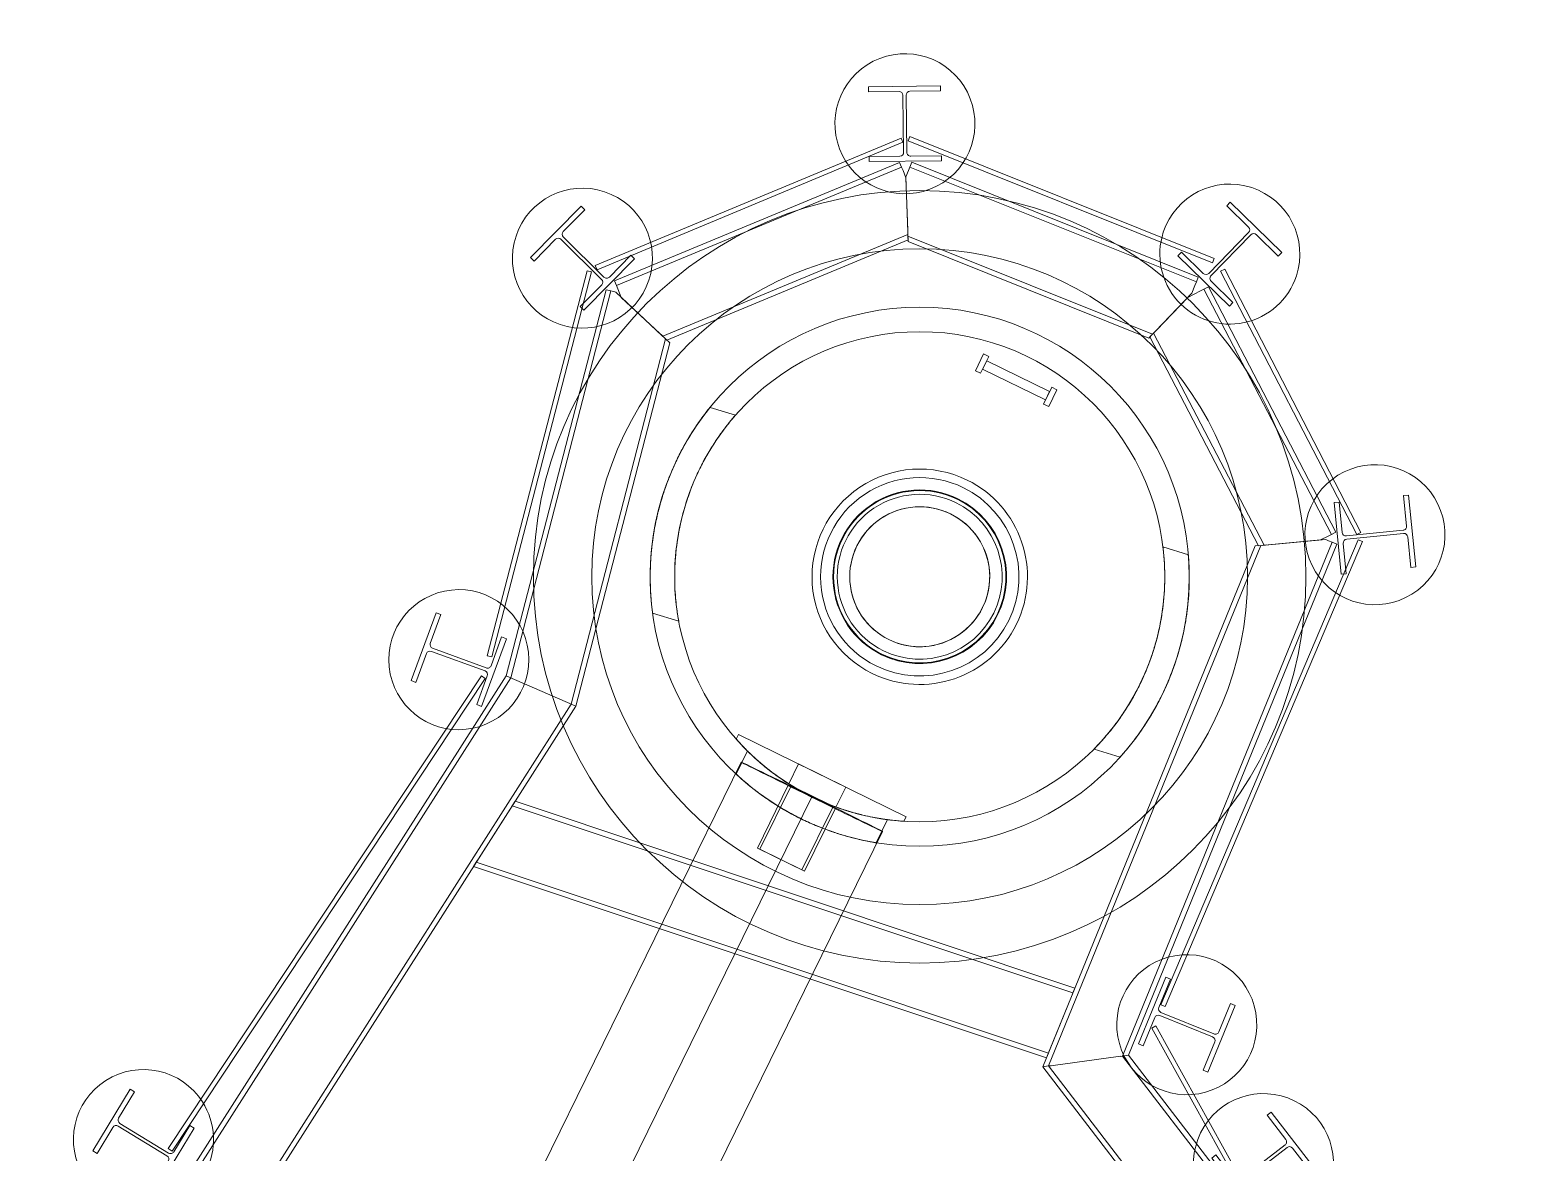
# Model space of a CAD drawing. Header units: metres. Extents: x 1753726 to 1755216, y 5920592 to 5921703.
# Drawn here: x 1754219.01 to 1754225.38, y 5921013.17 to 5921017.98 of the extents above; entities that cross this region are included whole.
import ezdxf

# ---------------------------------------------------------------- set-up
doc = ezdxf.new("R2010")
doc.units = ezdxf.units.M
doc.linetypes.add('CENTER', pattern=[50.8, 31.75, -6.35, 6.35, -6.35])
doc.linetypes.add('HIDDEN2', pattern=[4.7625, 3.175, -1.5875])
for name, color, linetype, lineweight in [('A-FLOR-____-OTLN', 9, 'Continuous', 9), ('A-GENM-____-OTLN', 4, 'Continuous', 9), ('A-WALL-____-OTLN', 2, 'Continuous', 9), ('P-PIPE-____-CNTR', 1, 'CENTER', 9), ('P-PIPE-____-OTLN', 6, 'HIDDEN2', 18), ('S-BEAM-____-OTLN', 7, 'Continuous', 9), ('S-COLS-____-OTLN', 52, 'Continuous', 9), ('S-FNDN-____-OTLN', 7, 'Continuous', 9)]:
    doc.layers.add(name, color=color, linetype=linetype, lineweight=lineweight)

# ---------------------------------------------------------------- blocks, each defined once
blk = doc.blocks.new('308492-ARUP-TUTB-MOD-0001_rvt-1-X-ARUP-GL-HERNE_BAY_ALIGNMENT')
at = {"layer": 'P-PIPE-____-CNTR'}
blk.add_line((1754215.067, 5920999.829), (1754222.3612, 5921014.6943), dxfattribs=at)
blk.add_line((1754215.067, 5920999.829), (1754222.3612, 5921014.6943), dxfattribs=at)
at = {"layer": 'P-PIPE-____-OTLN'}
for p, q in [((1754222.0583, 5921014.843), (1754214.764, 5920999.9776)), ((1754215.37, 5920999.6803), (1754222.6642, 5921014.5456))]:
    blk.add_line(p, q, dxfattribs=at)
for start_param, end_param in [(0, 1.570796), (4.712389, 6.283185), (1.570796, 3.141593), (3.141593, 4.712389)]:
    blk.add_ellipse((1754222.3612, 5921014.6943), major_axis=(-0.303, 0.1487), ratio=0.005, start_param=start_param, end_param=end_param, dxfattribs=at)
blk = doc.blocks.new('Generic Model - Access Cover - WSL - Floor Base - Inspector Riser 2-4550994-X-ARUP-GL-HERNE_BAY_ALIGNMENT')
at = {"layer": 'A-GENM-____-OTLN'}
for radius, start, end in [(0.4615, 0, 180), (0.4615, 0, 180), (0.425, 0, 180), (0.425, 0, 180), (0.3719, 0, 180), (0.3691, 0, 180), (0.3533, 0, 180), (0.3533, 0, 180), (0.3533, 0, 180), (0.3, 0, 180), (0.3, 0, 180), (0.4615, 180, 0), (0.4615, 180, 0), (0.425, 180, 0), (0.425, 180, 0), (0.3719, 180, 0), (0.3691, 180, 0), (0.3533, 180, 0), (0.3533, 180, 0), (0.3533, 180, 0), (0.3, 180, 0), (0.3, 180, 0)]:
    blk.add_arc((0, 0), radius, start, end, dxfattribs=at)
blk = doc.blocks.new('Throttle Pipe Cap - Throttle Pipe Cap-4429796-X-ARUP-GL-HERNE_BAY_ALIGNMENT')
at = {"layer": 'A-GENM-____-OTLN'}
for p, q in [((-212.6376, -101.5493), (-212.6474, -101.5693)), ((-211.9194, -101.9017), (-212.6376, -101.5493)), ((-211.9194, -101.9017), (-212.6376, -101.5493)), ((-212.3799, -101.6757), (-212.4219, -101.7613)), ((-212.3799, -101.6757), (-212.1779, -101.7748)), ((-212.3799, -101.6757), (-212.1779, -101.7748)), ((-212.4245, -101.7667), (-212.5567, -102.036)), ((-212.4133, -101.7722), (-212.5455, -102.0415)), ((-212.2225, -101.8658), (-212.4245, -101.7667)), ((-212.2225, -101.8658), (-212.4245, -101.7667)), ((-212.4133, -101.7722), (-212.2338, -101.8603)), ((-212.4133, -101.7722), (-212.2338, -101.8603)), ((-212.3938, -101.7784), (-212.2506, -101.8487)), ((-212.3938, -101.7784), (-212.2506, -101.8487)), ((-212.2199, -101.8604), (-212.1779, -101.7748)), ((-212.3659, -102.1296), (-212.2338, -101.8603)), ((-212.3547, -102.1351), (-212.2225, -101.8658)), ((-211.9291, -101.9214), (-211.9194, -101.9017)), ((-212.5567, -102.036), (-212.3547, -102.1351)), ((-212.5567, -102.036), (-212.3547, -102.1351)), ((-212.3659, -102.1296), (-212.5455, -102.0415)), ((-212.3659, -102.1296), (-212.5455, -102.0415))]:
    blk.add_line(p, q, dxfattribs=at)
for points, knots in [([(-212.6474, -101.5693), (-212.6474, -101.5693), (-212.6445, -101.5727), (-212.6312, -101.5874), (-212.6094, -101.6104), (-212.5793, -101.6399), (-212.5414, -101.6739), (-212.5036, -101.7045), (-212.4699, -101.7292), (-212.443, -101.7477), (-212.4147, -101.7659), (-212.3852, -101.7836), (-212.3546, -101.8006), (-212.3127, -101.822), (-212.2591, -101.846), (-212.195, -101.8698), (-212.1335, -101.8882), (-212.0767, -101.9017), (-212.0266, -101.9108), (-211.9849, -101.9165), (-211.9533, -101.9196), (-211.9336, -101.9211), (-211.9291, -101.9214), (-211.9291, -101.9214)], [0, 0, 0, 0, 0.055556, 0.111111, 0.166667, 0.222222, 0.277778, 0.333333, 0.361111, 0.388889, 0.416667, 0.444444, 0.472222, 0.5, 0.555556, 0.611111, 0.666667, 0.722222, 0.777778, 0.833333, 0.888889, 0.944444, 1, 1, 1, 1]), ([(-211.9291, -101.9214), (-211.9291, -101.9214), (-211.9336, -101.9211), (-211.9533, -101.9196), (-211.9849, -101.9165), (-212.0266, -101.9108), (-212.0767, -101.9017), (-212.1241, -101.8905), (-212.1643, -101.879), (-212.1953, -101.8691), (-212.2271, -101.8579), (-212.2592, -101.8454), (-212.2913, -101.8316), (-212.3338, -101.8116), (-212.3857, -101.784), (-212.4438, -101.7479), (-212.496, -101.7106), (-212.5414, -101.6739), (-212.5793, -101.6399), (-212.6094, -101.6104), (-212.6312, -101.5874), (-212.6445, -101.5727), (-212.6474, -101.5693), (-212.6474, -101.5693)], [0, 0, 0, 0, 0.055556, 0.111111, 0.166667, 0.222222, 0.277778, 0.333333, 0.361111, 0.388889, 0.416667, 0.444444, 0.472222, 0.5, 0.555556, 0.611111, 0.666667, 0.722222, 0.777778, 0.833333, 0.888889, 0.944444, 1, 1, 1, 1]), ([(-212.3938, -101.7784), (-212.3974, -101.7762), (-212.4039, -101.7724), (-212.4131, -101.7667), (-212.4188, -101.7632), (-212.4214, -101.7615), (-212.4219, -101.7613), (-212.4219, -101.7613)], [0, 0, 0, 0, 0.2, 0.4, 0.7, 0.85, 1, 1, 1, 1]), ([(-212.4219, -101.7613), (-212.4219, -101.7613), (-212.4211, -101.7618), (-212.417, -101.7643), (-212.4101, -101.7686), (-212.4015, -101.7738), (-212.3965, -101.7768), (-212.3938, -101.7784)], [0, 0, 0, 0, 0.2, 0.4, 0.7, 0.85, 1, 1, 1, 1]), ([(-212.2506, -101.8487), (-212.2467, -101.8502), (-212.2396, -101.853), (-212.2295, -101.8568), (-212.2233, -101.8591), (-212.2204, -101.8602), (-212.2199, -101.8604), (-212.2199, -101.8604)], [0, 0, 0, 0, 0.2, 0.4, 0.7, 0.85, 1, 1, 1, 1]), ([(-212.2199, -101.8604), (-212.2199, -101.8604), (-212.2207, -101.8601), (-212.2253, -101.8584), (-212.2328, -101.8556), (-212.2422, -101.852), (-212.2476, -101.8498), (-212.2506, -101.8487)], [0, 0, 0, 0, 0.2, 0.4, 0.7, 0.85, 1, 1, 1, 1])]:
    blk.add_open_spline(points, degree=3, knots=knots, dxfattribs=at)
blk = doc.blocks.new('Arup_Vertical Circulation_Cat Ladder_with Cage_AU - Generic-4537152-X-ARUP-GL-HERNE_BAY_ALIGNMENT')
at = {"layer": 'A-GENM-____-OTLN'}
for p, q in [((-0.175, -0.19), (-0.175, -0.11)), ((-0.175, -0.11), (-0.15, -0.11)), ((-0.15, -0.11), (-0.175, -0.11)), ((-0.175, -0.11), (-0.175, -0.19)), ((-0.15, -0.11), (-0.15, -0.19)), ((-0.15, -0.19), (-0.15, -0.11)), ((0.15, -0.11), (0.175, -0.11)), ((0.15, -0.19), (0.15, -0.11)), ((0.15, -0.11), (0.15, -0.19)), ((0.175, -0.11), (0.15, -0.11)), ((0.175, -0.11), (0.175, -0.19)), ((0.175, -0.19), (0.175, -0.11)), ((-0.15, -0.19), (-0.175, -0.19)), ((-0.175, -0.19), (-0.15, -0.19)), ((0.15, -0.13), (-0.15, -0.13)), ((-0.15, -0.13), (-0.15, -0.15)), ((0.15, -0.13), (-0.15, -0.13)), ((-0.15, -0.13), (-0.15, -0.15)), ((0.15, -0.13), (-0.15, -0.13)), ((-0.15, -0.13), (-0.15, -0.15)), ((0.15, -0.13), (-0.15, -0.13)), ((-0.15, -0.13), (-0.15, -0.15)), ((0.15, -0.13), (-0.15, -0.13)), ((-0.15, -0.13), (-0.15, -0.15)), ((0.15, -0.13), (-0.15, -0.13)), ((-0.15, -0.13), (-0.15, -0.15)), ((0.15, -0.13), (-0.15, -0.13)), ((-0.15, -0.13), (-0.15, -0.15)), ((0.15, -0.13), (-0.15, -0.13)), ((-0.15, -0.13), (-0.15, -0.15)), ((0.15, -0.13), (-0.15, -0.13)), ((-0.15, -0.13), (-0.15, -0.15)), ((0.15, -0.13), (-0.15, -0.13)), ((-0.15, -0.13), (-0.15, -0.15)), ((-0.15, -0.15), (-0.15, -0.17)), ((-0.15, -0.15), (-0.15, -0.17)), ((-0.15, -0.15), (-0.15, -0.17)), ((-0.15, -0.15), (-0.15, -0.17)), ((-0.15, -0.15), (-0.15, -0.17)), ((-0.15, -0.15), (-0.15, -0.17)), ((-0.15, -0.15), (-0.15, -0.17)), ((-0.15, -0.15), (-0.15, -0.17)), ((-0.15, -0.15), (-0.15, -0.17)), ((-0.15, -0.15), (-0.15, -0.17)), ((-0.15, -0.17), (0.15, -0.17)), ((-0.15, -0.17), (0.15, -0.17)), ((-0.15, -0.17), (0.15, -0.17)), ((-0.15, -0.17), (0.15, -0.17)), ((-0.15, -0.17), (0.15, -0.17)), ((-0.15, -0.17), (0.15, -0.17)), ((-0.15, -0.17), (0.15, -0.17)), ((-0.15, -0.17), (0.15, -0.17)), ((-0.15, -0.17), (0.15, -0.17)), ((-0.15, -0.17), (0.15, -0.17)), ((0.15, -0.15), (0.15, -0.13)), ((0.15, -0.15), (0.15, -0.13)), ((0.15, -0.15), (0.15, -0.13)), ((0.15, -0.15), (0.15, -0.13)), ((0.15, -0.15), (0.15, -0.13)), ((0.15, -0.15), (0.15, -0.13)), ((0.15, -0.15), (0.15, -0.13)), ((0.15, -0.15), (0.15, -0.13)), ((0.15, -0.15), (0.15, -0.13)), ((0.15, -0.15), (0.15, -0.13)), ((0.15, -0.17), (0.15, -0.15)), ((0.15, -0.17), (0.15, -0.15)), ((0.15, -0.17), (0.15, -0.15)), ((0.15, -0.17), (0.15, -0.15)), ((0.15, -0.17), (0.15, -0.15)), ((0.15, -0.17), (0.15, -0.15)), ((0.15, -0.17), (0.15, -0.15)), ((0.15, -0.17), (0.15, -0.15)), ((0.15, -0.17), (0.15, -0.15)), ((0.15, -0.17), (0.15, -0.15)), ((0.175, -0.19), (0.15, -0.19)), ((0.15, -0.19), (0.175, -0.19))]:
    blk.add_line(p, q, dxfattribs=at)
blk = doc.blocks.new('308492-ARUP-STPW-MOD-1800_rvt-1-X-ARUP-GL-HERNE_BAY_ALIGNMENT')
at = {"layer": 'A-FLOR-____-OTLN'}
for radius, start, end in [(1.655, 0, 180), (1.655, 0, 180), (1.155, 0, 180), (1.155, 0, 180), (0.3, 333.86337, 153.86337), (0.3, 333.86337, 153.86337), (1.655, 180, 0), (1.655, 180, 0), (1.155, 180, 0), (1.155, 180, 0)]:
    blk.add_arc((1754222.8238, 5921015.6369), radius, start, end, dxfattribs=at)
blk.add_ellipse((1754222.8238, 5921015.6369), major_axis=(0.0678, 0.2922), ratio=1, start_param=1.342711, end_param=4.484304, dxfattribs=at)
blk.add_ellipse((1754222.8238, 5921015.6369), major_axis=(0.0678, 0.2922), ratio=1, start_param=1.342711, end_param=4.484304, dxfattribs=at)
at = {"layer": 'A-WALL-____-OTLN'}
for p, q in [((1754222.0343, 5921016.3292), (1754221.9254, 5921016.3628)), ((1754223.9749, 5921015.7315), (1754223.8659, 5921015.7651)), ((1754221.6794, 5921015.4812), (1754221.7912, 5921015.4467)), ((1754222.0854, 5921014.8904), (1754222.0369, 5921014.7915)), ((1754223.5705, 5921014.8987), (1754223.6823, 5921014.8643)), ((1754222.6366, 5921014.4972), (1754222.6851, 5921014.5961))]:
    blk.add_line(p, q, dxfattribs=at)
for radius, start, end in [(1.405, 0, 180), (1.405, 0, 180), (1.155, 0, 180), (1.155, 0, 180), (1.155, 0, 180), (1.155, 0, 180), (1.05, 0, 180), (1.05, 0, 180), (1.405, 180, 0), (1.405, 180, 0), (1.155, 180, 0), (1.155, 180, 0), (1.155, 180, 0), (1.155, 180, 0), (1.05, 180, 0), (1.05, 180, 0)]:
    blk.add_arc((1754222.8238, 5921015.6369), radius, start, end, dxfattribs=at)
for points, knots in [([(1754221.6688, 5921015.6369), (1754221.6688, 5921015.6462), (1754221.669, 5921015.6652), (1754221.6705, 5921015.7054), (1754221.6746, 5921015.7594), (1754221.684, 5921015.8285), (1754221.6983, 5921015.8999), (1754221.7175, 5921015.9716), (1754221.7411, 5921016.0413), (1754221.7681, 5921016.1071), (1754221.8032, 5921016.1799), (1754221.8453, 5921016.2527), (1754221.881, 5921016.3046), (1754221.9031, 5921016.3345), (1754221.9157, 5921016.3507), (1754221.9223, 5921016.3589), (1754221.9249, 5921016.3622), (1754221.9254, 5921016.3628), (1754221.9254, 5921016.3628)], [0, 0, 0, 0, 0.034483, 0.068966, 0.137931, 0.206897, 0.275862, 0.344828, 0.413793, 0.482759, 0.551724, 0.663793, 0.775862, 0.831897, 0.887931, 0.943966, 0.971983, 1, 1, 1, 1]), ([(1754221.9254, 5921016.3628), (1754221.9254, 5921016.3628), (1754221.9247, 5921016.362), (1754221.9207, 5921016.357), (1754221.9108, 5921016.3445), (1754221.8923, 5921016.3201), (1754221.8606, 5921016.2756), (1754221.8218, 5921016.214), (1754221.7824, 5921016.138), (1754221.756, 5921016.0787), (1754221.7335, 5921016.0196), (1754221.7151, 5921015.9626), (1754221.6997, 5921015.9044), (1754221.6833, 5921015.827), (1754221.6736, 5921015.7519), (1754221.6699, 5921015.692), (1754221.6689, 5921015.6598), (1754221.6688, 5921015.6444), (1754221.6688, 5921015.6369)], [0, 0, 0, 0, 0.034483, 0.068966, 0.137931, 0.206897, 0.275862, 0.413793, 0.482759, 0.551724, 0.607759, 0.663793, 0.719828, 0.775862, 0.887931, 0.943966, 0.971983, 1, 1, 1, 1]), ([(1754221.7738, 5921015.6369), (1754221.7738, 5921015.6468), (1754221.7741, 5921015.6671), (1754221.7759, 5921015.7095), (1754221.7809, 5921015.7657), (1754221.792, 5921015.8363), (1754221.8085, 5921015.908), (1754221.8301, 5921015.9787), (1754221.856, 5921016.0462), (1754221.885, 5921016.1087), (1754221.9206, 5921016.1742), (1754221.9611, 5921016.237), (1754221.9939, 5921016.2806), (1754222.0141, 5921016.3056), (1754222.0256, 5921016.3192), (1754222.0315, 5921016.326), (1754222.0339, 5921016.3288), (1754222.0343, 5921016.3292), (1754222.0343, 5921016.3292)], [0, 0, 0, 0, 0.035714, 0.071429, 0.142857, 0.214286, 0.285714, 0.357143, 0.428571, 0.5, 0.571429, 0.678571, 0.785714, 0.839286, 0.892857, 0.946429, 0.973214, 1, 1, 1, 1]), ([(1754222.0343, 5921016.3292), (1754222.0343, 5921016.3292), (1754222.0336, 5921016.3284), (1754222.0294, 5921016.3235), (1754222.0189, 5921016.3114), (1754221.9994, 5921016.2875), (1754221.9661, 5921016.2439), (1754221.9257, 5921016.1836), (1754221.885, 5921016.1087), (1754221.8512, 5921016.0358), (1754221.8177, 5921015.9441), (1754221.7909, 5921015.836), (1754221.7788, 5921015.7482), (1754221.7744, 5921015.6825), (1754221.7738, 5921015.6518), (1754221.7738, 5921015.6369)], [0, 0, 0, 0, 0.035714, 0.071429, 0.142857, 0.214286, 0.285714, 0.428571, 0.5, 0.571429, 0.678571, 0.785714, 0.892857, 0.946429, 1, 1, 1, 1]), ([(1754223.8738, 5921015.6369), (1754223.8738, 5921015.6449), (1754223.8736, 5921015.6601), (1754223.8727, 5921015.6881), (1754223.8708, 5921015.718), (1754223.8683, 5921015.7448), (1754223.8667, 5921015.7586), (1754223.8661, 5921015.7642), (1754223.8659, 5921015.7651), (1754223.8659, 5921015.7651)], [0, 0, 0, 0, 0.1, 0.2, 0.4, 0.6, 0.8, 0.9, 1, 1, 1, 1]), ([(1754223.8659, 5921015.7651), (1754223.8659, 5921015.7651), (1754223.8661, 5921015.7642), (1754223.8667, 5921015.7586), (1754223.8683, 5921015.7448), (1754223.8708, 5921015.718), (1754223.8727, 5921015.6881), (1754223.8736, 5921015.6601), (1754223.8738, 5921015.6449), (1754223.8738, 5921015.6369)], [0, 0, 0, 0, 0.1, 0.2, 0.4, 0.6, 0.8, 0.9, 1, 1, 1, 1]), ([(1754223.9788, 5921015.6369), (1754223.9788, 5921015.6444), (1754223.9787, 5921015.6586), (1754223.978, 5921015.6837), (1754223.9766, 5921015.7087), (1754223.9755, 5921015.7242), (1754223.975, 5921015.7305), (1754223.9749, 5921015.7315), (1754223.9749, 5921015.7315)], [0, 0, 0, 0, 0.125, 0.25, 0.5, 0.75, 0.875, 1, 1, 1, 1]), ([(1754223.9749, 5921015.7315), (1754223.9749, 5921015.7315), (1754223.975, 5921015.7305), (1754223.9755, 5921015.7242), (1754223.9766, 5921015.7087), (1754223.978, 5921015.6837), (1754223.9787, 5921015.6586), (1754223.9788, 5921015.6444), (1754223.9788, 5921015.6369)], [0, 0, 0, 0, 0.125, 0.25, 0.5, 0.75, 0.875, 1, 1, 1, 1]), ([(1754221.6688, 5921015.6369), (1754221.6688, 5921015.6283), (1754221.669, 5921015.6116), (1754221.67, 5921015.5806), (1754221.6721, 5921015.5465), (1754221.6752, 5921015.5143), (1754221.6777, 5921015.4939), (1754221.6791, 5921015.4833), (1754221.6794, 5921015.4812), (1754221.6794, 5921015.4812)], [0, 0, 0, 0, 0.090909, 0.181818, 0.363636, 0.545455, 0.727273, 0.863636, 1, 1, 1, 1]), ([(1754221.6794, 5921015.4812), (1754221.6794, 5921015.4812), (1754221.6792, 5921015.4821), (1754221.6785, 5921015.4878), (1754221.6766, 5921015.5019), (1754221.6737, 5921015.5293), (1754221.671, 5921015.5628), (1754221.6692, 5921015.5994), (1754221.6688, 5921015.624), (1754221.6688, 5921015.6369)], [0, 0, 0, 0, 0.090909, 0.181818, 0.363636, 0.545455, 0.727273, 0.863636, 1, 1, 1, 1]), ([(1754221.7738, 5921015.6369), (1754221.7738, 5921015.6275), (1754221.7741, 5921015.6091), (1754221.7754, 5921015.5744), (1754221.7784, 5921015.5356), (1754221.7829, 5921015.4973), (1754221.7873, 5921015.4686), (1754221.7899, 5921015.4537), (1754221.791, 5921015.4477), (1754221.7912, 5921015.4467), (1754221.7912, 5921015.4467)], [0, 0, 0, 0, 0.083333, 0.166667, 0.333333, 0.5, 0.666667, 0.833333, 0.916667, 1, 1, 1, 1]), ([(1754221.7912, 5921015.4467), (1754221.7912, 5921015.4467), (1754221.791, 5921015.4477), (1754221.7899, 5921015.4537), (1754221.7873, 5921015.4686), (1754221.7829, 5921015.4973), (1754221.7784, 5921015.5356), (1754221.7754, 5921015.5744), (1754221.7741, 5921015.6091), (1754221.7738, 5921015.6275), (1754221.7738, 5921015.6369)], [0, 0, 0, 0, 0.083333, 0.166667, 0.333333, 0.5, 0.666667, 0.833333, 0.916667, 1, 1, 1, 1]), ([(1754223.8738, 5921015.6369), (1754223.8738, 5921015.6284), (1754223.8736, 5921015.6106), (1754223.8721, 5921015.5725), (1754223.868, 5921015.5208), (1754223.8585, 5921015.4536), (1754223.8436, 5921015.3834), (1754223.8232, 5921015.3121), (1754223.7977, 5921015.2422), (1754223.768, 5921015.1758), (1754223.7273, 5921015.0992), (1754223.6757, 5921015.0205), (1754223.6298, 5921014.9633), (1754223.6005, 5921014.9302), (1754223.5836, 5921014.9122), (1754223.5747, 5921014.903), (1754223.5711, 5921014.8993), (1754223.5705, 5921014.8987), (1754223.5705, 5921014.8987)], [0, 0, 0, 0, 0.033333, 0.066667, 0.133333, 0.2, 0.266667, 0.333333, 0.4, 0.466667, 0.533333, 0.65, 0.766667, 0.825, 0.883333, 0.941667, 0.970833, 1, 1, 1, 1]), ([(1754223.5705, 5921014.8987), (1754223.5705, 5921014.8987), (1754223.5713, 5921014.8995), (1754223.576, 5921014.9043), (1754223.5876, 5921014.9163), (1754223.6092, 5921014.9397), (1754223.6366, 5921014.9717), (1754223.668, 5921015.0118), (1754223.7015, 5921015.0596), (1754223.7354, 5921015.1145), (1754223.7666, 5921015.1732), (1754223.794, 5921015.2338), (1754223.8171, 5921015.2945), (1754223.8364, 5921015.3566), (1754223.8515, 5921015.4187), (1754223.8624, 5921015.4791), (1754223.8695, 5921015.5366), (1754223.8725, 5921015.581), (1754223.8736, 5921015.614), (1754223.8738, 5921015.6294), (1754223.8738, 5921015.6369)], [0, 0, 0, 0, 0.033333, 0.066667, 0.133333, 0.2, 0.266667, 0.333333, 0.4, 0.466667, 0.533333, 0.591667, 0.65, 0.708333, 0.766667, 0.825, 0.883333, 0.941667, 0.970833, 1, 1, 1, 1]), ([(1754223.9788, 5921015.6369), (1754223.9788, 5921015.6293), (1754223.9786, 5921015.6133), (1754223.9776, 5921015.5784), (1754223.9744, 5921015.5299), (1754223.9667, 5921015.4655), (1754223.9543, 5921015.3965), (1754223.9367, 5921015.3251), (1754223.9142, 5921015.2535), (1754223.8871, 5921015.184), (1754223.8574, 5921015.1199), (1754223.8264, 5921015.0624), (1754223.7854, 5921014.9952), (1754223.7463, 5921014.941), (1754223.7148, 5921014.9018), (1754223.6966, 5921014.8803), (1754223.6869, 5921014.8694), (1754223.6829, 5921014.865), (1754223.6823, 5921014.8643), (1754223.6823, 5921014.8643)], [0, 0, 0, 0, 0.032258, 0.064516, 0.129032, 0.193548, 0.258065, 0.322581, 0.387097, 0.451613, 0.516129, 0.576613, 0.637097, 0.758065, 0.818548, 0.879032, 0.939516, 0.969758, 1, 1, 1, 1]), ([(1754223.6823, 5921014.8643), (1754223.6823, 5921014.8643), (1754223.683, 5921014.8651), (1754223.6875, 5921014.8701), (1754223.6985, 5921014.8825), (1754223.7191, 5921014.9069), (1754223.7541, 5921014.9512), (1754223.797, 5921015.0124), (1754223.8407, 5921015.0878), (1754223.8716, 5921015.1494), (1754223.8994, 5921015.2141), (1754223.9231, 5921015.2803), (1754223.9427, 5921015.3475), (1754223.9577, 5921015.414), (1754223.9684, 5921015.4778), (1754223.975, 5921015.5374), (1754223.9777, 5921015.5824), (1754223.9787, 5921015.6148), (1754223.9788, 5921015.6298), (1754223.9788, 5921015.6369)], [0, 0, 0, 0, 0.032258, 0.064516, 0.129032, 0.193548, 0.258065, 0.387097, 0.451613, 0.516129, 0.576613, 0.637097, 0.697581, 0.758065, 0.818548, 0.879032, 0.939516, 0.969758, 1, 1, 1, 1]), ([(1754222.6851, 5921014.5961), (1754222.6851, 5921014.5961), (1754222.6841, 5921014.5963), (1754222.6777, 5921014.5971), (1754222.6619, 5921014.5994), (1754222.6318, 5921014.6044), (1754222.592, 5921014.6125), (1754222.5444, 5921014.6243), (1754222.491, 5921014.6405), (1754222.4339, 5921014.6614), (1754222.3743, 5921014.6873), (1754222.3147, 5921014.7178), (1754222.2579, 5921014.7517), (1754222.2072, 5921014.7864), (1754222.1642, 5921014.8195), (1754222.1296, 5921014.8488), (1754222.1086, 5921014.8681), (1754222.0966, 5921014.8795), (1754222.0902, 5921014.8857), (1754222.0863, 5921014.8895), (1754222.0854, 5921014.8904), (1754222.0854, 5921014.8904)], [0, 0, 0, 0, 0.030303, 0.060606, 0.121212, 0.181818, 0.242424, 0.30303, 0.363636, 0.424242, 0.484848, 0.549242, 0.613636, 0.67803, 0.742424, 0.806818, 0.871212, 0.903409, 0.935606, 0.967803, 1, 1, 1, 1]), ([(1754222.0854, 5921014.8904), (1754222.0854, 5921014.8904), (1754222.0862, 5921014.8896), (1754222.0908, 5921014.8851), (1754222.1022, 5921014.874), (1754222.1247, 5921014.8533), (1754222.1554, 5921014.8268), (1754222.1938, 5921014.7964), (1754222.2393, 5921014.764), (1754222.2907, 5921014.7316), (1754222.3477, 5921014.7003), (1754222.4084, 5921014.6718), (1754222.47, 5921014.6477), (1754222.5284, 5921014.6288), (1754222.5809, 5921014.615), (1754222.6252, 5921014.6056), (1754222.6534, 5921014.6008), (1754222.6696, 5921014.5983), (1754222.6785, 5921014.597), (1754222.6839, 5921014.5963), (1754222.6851, 5921014.5961), (1754222.6851, 5921014.5961)], [0, 0, 0, 0, 0.030303, 0.060606, 0.121212, 0.181818, 0.242424, 0.30303, 0.363636, 0.424242, 0.484848, 0.549242, 0.613636, 0.67803, 0.742424, 0.806818, 0.871212, 0.903409, 0.935606, 0.967803, 1, 1, 1, 1]), ([(1754222.0369, 5921014.7915), (1754222.0369, 5921014.7915), (1754222.0377, 5921014.7907), (1754222.0424, 5921014.7864), (1754222.054, 5921014.7758), (1754222.0768, 5921014.7558), (1754222.108, 5921014.7301), (1754222.147, 5921014.7005), (1754222.1928, 5921014.6689), (1754222.2445, 5921014.6371), (1754222.3015, 5921014.6061), (1754222.362, 5921014.5776), (1754222.4233, 5921014.553), (1754222.4814, 5921014.5334), (1754222.5336, 5921014.5186), (1754222.5775, 5921014.5083), (1754222.6053, 5921014.5027), (1754222.6213, 5921014.4998), (1754222.6301, 5921014.4983), (1754222.6354, 5921014.4974), (1754222.6366, 5921014.4972), (1754222.6366, 5921014.4972)], [0, 0, 0, 0, 0.030303, 0.060606, 0.121212, 0.181818, 0.242424, 0.30303, 0.363636, 0.424242, 0.484848, 0.549242, 0.613636, 0.67803, 0.742424, 0.806818, 0.871212, 0.903409, 0.935606, 0.967803, 1, 1, 1, 1]), ([(1754222.6366, 5921014.4972), (1754222.6366, 5921014.4972), (1754222.6355, 5921014.4974), (1754222.6293, 5921014.4984), (1754222.6137, 5921014.5011), (1754222.584, 5921014.5069), (1754222.5446, 5921014.5159), (1754222.4974, 5921014.5286), (1754222.4443, 5921014.5455), (1754222.3875, 5921014.5669), (1754222.328, 5921014.5931), (1754222.2684, 5921014.6235), (1754222.2115, 5921014.6569), (1754222.1604, 5921014.6909), (1754222.1168, 5921014.7231), (1754222.0818, 5921014.7515), (1754222.0604, 5921014.7701), (1754222.0483, 5921014.781), (1754222.0417, 5921014.787), (1754222.0378, 5921014.7907), (1754222.0369, 5921014.7915), (1754222.0369, 5921014.7915)], [0, 0, 0, 0, 0.030303, 0.060606, 0.121212, 0.181818, 0.242424, 0.30303, 0.363636, 0.424242, 0.484848, 0.549242, 0.613636, 0.67803, 0.742424, 0.806818, 0.871212, 0.903409, 0.935606, 0.967803, 1, 1, 1, 1])]:
    blk.add_open_spline(points, degree=3, knots=knots, dxfattribs=at)
at = {"layer": 'A-GENM-____-OTLN'}
for name, p, rotation in [('Arup_Vertical Circulation_Cat Ladder_with Cage_AU - Generic-4537152-X-ARUP-GL-HERNE_BAY_ALIGNMENT', (1754223.3029, 5921016.6134), 333.8633671788004), ('Generic Model - Access Cover - WSL - Floor Base - Inspector Riser 2-4550994-X-ARUP-GL-HERNE_BAY_ALIGNMENT', (1754222.8238, 5921015.6369), 243.863367178801)]:
    blk.add_blockref(name, p, dxfattribs=dict(at, rotation=rotation))
blk.add_blockref('Throttle Pipe Cap - Throttle Pipe Cap-4429796-X-ARUP-GL-HERNE_BAY_ALIGNMENT', (1754434.6848, 5921116.5106), dxfattribs=at)
blk = doc.blocks.new('Arup_Column_Steel I Section_UC_AU - 310UC137-4582152-X-ARUP-GL-HERNE_BAY_ALIGNMENT')
at = {"layer": 'S-COLS-____-OTLN'}
for p, q in [((0.1545, 0.1605), (-0.1545, 0.1605)), ((-0.1545, 0.1605), (-0.1545, 0.1388)), ((-0.1545, 0.1605), (-0.1545, 0.1388)), ((0.1545, 0.1605), (-0.1545, 0.1605)), ((-0.1545, 0.1388), (-0.0234, 0.1388)), ((-0.1545, 0.1388), (-0.0234, 0.1388)), ((0.0234, 0.1388), (0.1545, 0.1388)), ((0.0234, 0.1388), (0.1545, 0.1388)), ((0.1545, 0.1388), (0.1545, 0.1605)), ((0.1545, 0.1388), (0.1545, 0.1605)), ((-0.0069, 0.1223), (-0.0069, -0.1223)), ((-0.0069, 0.1223), (-0.0069, -0.1223)), ((0.0069, -0.1223), (0.0069, 0.1223)), ((0.0069, -0.1223), (0.0069, 0.1223)), ((-0.0234, -0.1388), (-0.1545, -0.1388)), ((-0.1545, -0.1388), (-0.1545, -0.1605)), ((-0.1545, -0.1388), (-0.1545, -0.1605)), ((-0.0234, -0.1388), (-0.1545, -0.1388)), ((-0.1545, -0.1605), (0.1545, -0.1605)), ((-0.1545, -0.1605), (0.1545, -0.1605)), ((0.1545, -0.1388), (0.0234, -0.1388)), ((0.1545, -0.1388), (0.0234, -0.1388)), ((0.1545, -0.1605), (0.1545, -0.1388)), ((0.1545, -0.1605), (0.1545, -0.1388))]:
    blk.add_line(p, q, dxfattribs=at)
for centre, start_param, end_param in [((-0.0234, 0.1223), 4.712389, 6.283185), ((-0.0234, 0.1223), 4.712389, 6.283185), ((0.0234, 0.1223), 0, 1.570796), ((0.0234, 0.1223), 0, 1.570796), ((-0.0234, -0.1223), 3.141593, 4.712389), ((-0.0234, -0.1223), 3.141593, 4.712389), ((0.0234, -0.1223), 1.570796, 3.141593), ((0.0234, -0.1223), 1.570796, 3.141593)]:
    blk.add_ellipse(centre, major_axis=(0, 0.0165), ratio=1, start_param=start_param, end_param=end_param, dxfattribs=at)
blk = doc.blocks.new('Structural Foundation - Soft Pile - 600mm Dia-4342188-X-ARUP-GL-HERNE_BAY_ALIGNMENT')
at = {"layer": 'S-FNDN-____-OTLN'}
for start, end in [(0, 180), (0, 180), (180, 0), (180, 0)]:
    blk.add_arc((0, 0), 0.3, start, end, dxfattribs=at)
blk = doc.blocks.new('Arup_Column_Steel I Section_UC_AU - 310UC137-4582159-X-ARUP-GL-HERNE_BAY_ALIGNMENT')
at = {"layer": 'S-COLS-____-OTLN'}
for p, q in [((0.1545, 0.1605), (-0.1545, 0.1605)), ((-0.1545, 0.1605), (-0.1545, 0.1388)), ((-0.1545, 0.1605), (-0.1545, 0.1388)), ((0.1545, 0.1605), (-0.1545, 0.1605)), ((-0.1545, 0.1388), (-0.0234, 0.1388)), ((-0.1545, 0.1388), (-0.0234, 0.1388)), ((0.0234, 0.1388), (0.1545, 0.1388)), ((0.0234, 0.1388), (0.1545, 0.1388)), ((0.1545, 0.1388), (0.1545, 0.1605)), ((0.1545, 0.1388), (0.1545, 0.1605)), ((-0.0069, 0.1223), (-0.0069, -0.1223)), ((-0.0069, 0.1223), (-0.0069, -0.1223)), ((0.0069, -0.1223), (0.0069, 0.1223)), ((0.0069, -0.1223), (0.0069, 0.1223)), ((-0.0234, -0.1388), (-0.1545, -0.1388)), ((-0.1545, -0.1388), (-0.1545, -0.1605)), ((-0.1545, -0.1388), (-0.1545, -0.1605)), ((-0.0234, -0.1388), (-0.1545, -0.1388)), ((-0.1545, -0.1605), (0.1545, -0.1605)), ((-0.1545, -0.1605), (0.1545, -0.1605)), ((0.1545, -0.1388), (0.0234, -0.1388)), ((0.1545, -0.1388), (0.0234, -0.1388)), ((0.1545, -0.1605), (0.1545, -0.1388)), ((0.1545, -0.1605), (0.1545, -0.1388))]:
    blk.add_line(p, q, dxfattribs=at)
for centre, start_param, end_param in [((-0.0234, 0.1223), 4.712389, 6.283185), ((-0.0234, 0.1223), 4.712389, 6.283185), ((0.0234, 0.1223), 0, 1.570796), ((0.0234, 0.1223), 0, 1.570796), ((-0.0234, -0.1223), 3.141593, 4.712389), ((-0.0234, -0.1223), 3.141593, 4.712389), ((0.0234, -0.1223), 1.570796, 3.141593), ((0.0234, -0.1223), 1.570796, 3.141593)]:
    blk.add_ellipse(centre, major_axis=(0, 0.0165), ratio=1, start_param=start_param, end_param=end_param, dxfattribs=at)
blk = doc.blocks.new('Structural Foundation - Soft Pile - 600mm Dia-4480217-X-ARUP-GL-HERNE_BAY_ALIGNMENT')
at = {"layer": 'S-FNDN-____-OTLN'}
for start, end in [(0, 180), (0, 180), (180, 0), (180, 0)]:
    blk.add_arc((0, 0), 0.3, start, end, dxfattribs=at)
blk = doc.blocks.new('308492-ARUP-STTW-MOD-1300_rvt-1-X-ARUP-GL-HERNE_BAY_ALIGNMENT')
at = {"layer": 'A-WALL-____-OTLN'}
for p, q in [((1754222.7441, 5921017.5168), (1754221.4333, 5921016.9706)), ((1754221.4333, 5921016.9706), (1754222.7441, 5921017.5168)), ((1754222.7518, 5921017.4984), (1754221.441, 5921016.9521)), ((1754221.441, 5921016.9521), (1754222.7518, 5921017.4984)), ((1754222.7441, 5921017.5168), (1754222.7518, 5921017.4984)), ((1754222.7518, 5921017.4984), (1754222.7441, 5921017.5168)), ((1754222.7743, 5921017.505), (1754222.7817, 5921017.5236)), ((1754222.7743, 5921017.505), (1754222.7817, 5921017.5236)), ((1754224.0783, 5921016.982), (1754222.7743, 5921017.505)), ((1754222.7743, 5921017.505), (1754224.0783, 5921016.982)), ((1754224.0857, 5921017.0006), (1754222.7817, 5921017.5236)), ((1754222.7817, 5921017.5236), (1754224.0857, 5921017.0006)), ((1754221.441, 5921016.9521), (1754221.4333, 5921016.9706)), ((1754221.441, 5921016.9521), (1754221.4333, 5921016.9706)), ((1754224.0857, 5921017.0006), (1754224.0783, 5921016.982)), ((1754224.0783, 5921016.982), (1754224.0857, 5921017.0006)), ((1754224.1129, 5921016.9461), (1754224.1307, 5921016.9553)), ((1754224.1129, 5921016.9461), (1754224.1307, 5921016.9553)), ((1754224.7141, 5921015.8272), (1754224.1307, 5921016.9553)), ((1754224.1307, 5921016.9553), (1754224.7141, 5921015.8272)), ((1754221.3987, 5921016.9483), (1754220.9706, 5921015.2981)), ((1754220.9706, 5921015.2981), (1754221.3987, 5921016.9483)), ((1754221.4181, 5921016.9433), (1754220.99, 5921015.2931)), ((1754220.99, 5921015.2931), (1754221.4181, 5921016.9433)), ((1754221.3987, 5921016.9483), (1754221.4181, 5921016.9433)), ((1754221.4181, 5921016.9433), (1754221.3987, 5921016.9483)), ((1754224.6963, 5921015.818), (1754224.1129, 5921016.9461)), ((1754224.1129, 5921016.9461), (1754224.6963, 5921015.818)), ((1754224.7141, 5921015.8272), (1754224.6963, 5921015.818)), ((1754224.6963, 5921015.818), (1754224.7141, 5921015.8272)), ((1754223.8568, 5921013.8028), (1754224.7028, 5921015.7957)), ((1754224.7028, 5921015.7957), (1754223.8568, 5921013.8028)), ((1754223.8752, 5921013.795), (1754224.7212, 5921015.7879)), ((1754224.7212, 5921015.7879), (1754223.8752, 5921013.795)), ((1754224.7028, 5921015.7957), (1754224.7212, 5921015.7879)), ((1754224.7028, 5921015.7957), (1754224.7212, 5921015.7879)), ((1754220.99, 5921015.2931), (1754220.9706, 5921015.2981)), ((1754220.99, 5921015.2931), (1754220.9706, 5921015.2981)), ((1754219.6035, 5921013.1866), (1754220.9454, 5921015.2125)), ((1754220.9454, 5921015.2125), (1754219.6035, 5921013.1866)), ((1754219.6202, 5921013.1756), (1754220.9621, 5921015.2015)), ((1754220.9621, 5921015.2015), (1754219.6202, 5921013.1756)), ((1754220.9454, 5921015.2125), (1754220.9621, 5921015.2015)), ((1754220.9454, 5921015.2125), (1754220.9621, 5921015.2015)), ((1754223.8752, 5921013.795), (1754223.8568, 5921013.8028)), ((1754223.8568, 5921013.8028), (1754223.8752, 5921013.795)), ((1754223.8186, 5921013.7029), (1754223.8361, 5921013.7126)), ((1754223.8186, 5921013.7029), (1754223.8361, 5921013.7126)), ((1754224.1873, 5921013.0789), (1754223.8361, 5921013.7126)), ((1754223.8361, 5921013.7126), (1754224.1873, 5921013.0789)), ((1754224.1698, 5921013.0692), (1754223.8186, 5921013.7029)), ((1754223.8186, 5921013.7029), (1754224.1698, 5921013.0692)), ((1754219.6202, 5921013.1756), (1754219.6035, 5921013.1866)), ((1754219.6035, 5921013.1866), (1754219.6202, 5921013.1756))]:
    blk.add_line(p, q, dxfattribs=at)
at = {"layer": 'S-BEAM-____-OTLN'}
for p, q in [((1754221.5156, 5921016.9052), (1754222.7374, 5921017.4122)), ((1754221.5156, 5921016.9052), (1754222.7374, 5921017.4122)), ((1754222.7457, 5921017.3922), (1754222.7374, 5921017.4122)), ((1754222.7374, 5921017.4122), (1754222.7457, 5921017.3922)), ((1754222.7897, 5921017.4127), (1754222.7816, 5921017.3926)), ((1754222.7816, 5921017.3926), (1754222.7897, 5921017.4127)), ((1754222.7897, 5921017.4127), (1754224.0172, 5921016.9204)), ((1754222.7897, 5921017.4127), (1754224.0172, 5921016.9204)), ((1754222.7457, 5921017.3922), (1754221.5239, 5921016.8852)), ((1754221.5239, 5921016.8852), (1754222.7457, 5921017.3922)), ((1754221.5239, 5921016.8852), (1754222.7457, 5921017.3922)), ((1754222.7457, 5921017.3922), (1754222.7521, 5921017.377)), ((1754222.7457, 5921017.3922), (1754222.7521, 5921017.377)), ((1754222.7648, 5921017.3463), (1754222.7521, 5921017.377)), ((1754222.7521, 5921017.377), (1754222.7648, 5921017.3463)), ((1754222.7754, 5921017.3773), (1754222.7647, 5921017.3504)), ((1754222.7647, 5921017.3504), (1754222.7754, 5921017.3773)), ((1754222.7728, 5921017.1148), (1754222.7647, 5921017.3504)), ((1754222.7647, 5921017.3504), (1754222.7728, 5921017.1148)), ((1754222.7726, 5921017.1206), (1754222.7648, 5921017.3463)), ((1754222.7648, 5921017.3463), (1754222.7726, 5921017.1206)), ((1754222.7816, 5921017.3926), (1754222.7754, 5921017.3773)), ((1754222.7816, 5921017.3926), (1754222.7754, 5921017.3773)), ((1754224.0091, 5921016.9003), (1754222.7816, 5921017.3926)), ((1754222.7816, 5921017.3926), (1754224.0091, 5921016.9003)), ((1754222.7816, 5921017.3926), (1754224.0091, 5921016.9003)), ((1754221.7232, 5921016.6673), (1754222.7732, 5921017.103)), ((1754222.7732, 5921017.103), (1754221.7232, 5921016.6673)), ((1754221.7232, 5921016.6673), (1754222.7732, 5921017.103)), ((1754222.774, 5921017.0799), (1754221.7406, 5921016.651)), ((1754221.7406, 5921016.651), (1754222.774, 5921017.0799)), ((1754222.774, 5921017.0799), (1754222.7732, 5921017.103)), ((1754222.7732, 5921017.103), (1754222.774, 5921017.0799)), ((1754222.7734, 5921017.0968), (1754223.8215, 5921016.6765)), ((1754223.8215, 5921016.6765), (1754222.7734, 5921017.0968)), ((1754222.7742, 5921017.0731), (1754222.7734, 5921017.0968)), ((1754222.7742, 5921017.0731), (1754222.7734, 5921017.0968)), ((1754222.7734, 5921017.0968), (1754223.8215, 5921016.6765)), ((1754223.8053, 5921016.6596), (1754222.7742, 5921017.0731)), ((1754222.7742, 5921017.0731), (1754223.8053, 5921016.6596)), ((1754221.5156, 5921016.9052), (1754221.5239, 5921016.8852)), ((1754221.5239, 5921016.8852), (1754221.5156, 5921016.9052)), ((1754224.0091, 5921016.9003), (1754224.003, 5921016.885)), ((1754224.0091, 5921016.9003), (1754224.003, 5921016.885)), ((1754224.0091, 5921016.9003), (1754224.0172, 5921016.9204)), ((1754224.0172, 5921016.9204), (1754224.0091, 5921016.9003)), ((1754221.0518, 5921015.2125), (1754221.4797, 5921016.8668)), ((1754221.0518, 5921015.2125), (1754221.4797, 5921016.8668)), ((1754221.5007, 5921016.8614), (1754221.072, 5921015.2037)), ((1754221.072, 5921015.2037), (1754221.5007, 5921016.8614)), ((1754221.072, 5921015.2037), (1754221.5007, 5921016.8614)), ((1754221.5007, 5921016.8614), (1754221.4797, 5921016.8668)), ((1754221.4797, 5921016.8668), (1754221.5007, 5921016.8614)), ((1754221.5007, 5921016.8614), (1754221.5167, 5921016.8573)), ((1754221.5007, 5921016.8614), (1754221.5167, 5921016.8573)), ((1754221.5216, 5921016.856), (1754221.5167, 5921016.8573)), ((1754221.5167, 5921016.8573), (1754221.5216, 5921016.856)), ((1754221.5216, 5921016.856), (1754221.7208, 5921016.6695)), ((1754221.7208, 5921016.6695), (1754221.5216, 5921016.856)), ((1754221.5239, 5921016.8852), (1754221.5302, 5921016.8699)), ((1754221.5239, 5921016.8852), (1754221.5302, 5921016.8699)), ((1754221.5451, 5921016.834), (1754221.5302, 5921016.8699)), ((1754221.5451, 5921016.834), (1754221.5302, 5921016.8699)), ((1754221.5451, 5921016.834), (1754221.7099, 5921016.6797)), ((1754221.7099, 5921016.6797), (1754221.5451, 5921016.834)), ((1754223.8338, 5921016.6893), (1754223.9897, 5921016.8517)), ((1754223.9897, 5921016.8517), (1754223.8338, 5921016.6893)), ((1754223.8382, 5921016.6939), (1754223.9724, 5921016.8337)), ((1754223.9724, 5921016.8337), (1754223.8382, 5921016.6939)), ((1754224.0265, 5921016.8619), (1754223.9724, 5921016.8337)), ((1754223.9724, 5921016.8337), (1754224.0265, 5921016.8619)), ((1754223.9897, 5921016.8517), (1754224.003, 5921016.885)), ((1754224.003, 5921016.885), (1754223.9897, 5921016.8517)), ((1754224.0411, 5921016.8695), (1754224.0265, 5921016.8619)), ((1754224.0411, 5921016.8695), (1754224.0265, 5921016.8619)), ((1754224.0604, 5921016.8795), (1754224.0411, 5921016.8695)), ((1754224.0411, 5921016.8695), (1754224.0604, 5921016.8795)), ((1754224.5879, 5921015.8185), (1754224.0411, 5921016.8695)), ((1754224.0411, 5921016.8695), (1754224.5879, 5921015.8185)), ((1754224.0411, 5921016.8695), (1754224.5879, 5921015.8185)), ((1754224.0604, 5921016.8795), (1754224.6071, 5921015.8285)), ((1754224.0604, 5921016.8795), (1754224.6071, 5921015.8285)), ((1754221.3297, 5921015.0916), (1754221.7345, 5921016.6567)), ((1754221.3297, 5921015.0916), (1754221.7345, 5921016.6567)), ((1754221.3297, 5921015.0916), (1754221.7345, 5921016.6567)), ((1754221.3499, 5921015.0828), (1754221.7526, 5921016.6398)), ((1754221.3499, 5921015.0828), (1754221.7526, 5921016.6398)), ((1754221.7406, 5921016.651), (1754221.7232, 5921016.6673)), ((1754221.7406, 5921016.651), (1754221.7232, 5921016.6673)), ((1754221.7345, 5921016.6567), (1754221.7526, 5921016.6398)), ((1754221.7526, 5921016.6398), (1754221.7345, 5921016.6567)), ((1754223.8053, 5921016.6596), (1754223.8215, 5921016.6765)), ((1754223.8215, 5921016.6765), (1754223.8053, 5921016.6596)), ((1754223.8102, 5921016.6648), (1754223.8261, 5921016.6813)), ((1754223.8102, 5921016.6648), (1754223.8261, 5921016.6813)), ((1754224.2757, 5921015.77), (1754223.8102, 5921016.6648)), ((1754223.8102, 5921016.6648), (1754224.2757, 5921015.77)), ((1754223.8261, 5921016.6813), (1754224.2991, 5921015.7722)), ((1754224.2991, 5921015.7722), (1754223.8261, 5921016.6813)), ((1754223.8261, 5921016.6813), (1754224.2991, 5921015.7722)), ((1754224.5415, 5921015.7944), (1754224.5733, 5921015.8109)), ((1754224.5733, 5921015.8109), (1754224.5415, 5921015.7944)), ((1754224.5879, 5921015.8185), (1754224.5733, 5921015.8109)), ((1754224.5879, 5921015.8185), (1754224.5733, 5921015.8109)), ((1754224.5879, 5921015.8185), (1754224.6071, 5921015.8285)), ((1754224.6071, 5921015.8285), (1754224.5879, 5921015.8185)), ((1754223.3512, 5921013.5372), (1754224.261, 5921015.7687)), ((1754224.261, 5921015.7687), (1754223.3512, 5921013.5372)), ((1754224.2853, 5921015.7709), (1754223.376, 5921013.5406)), ((1754223.376, 5921013.5406), (1754224.2853, 5921015.7709)), ((1754224.2853, 5921015.7709), (1754223.376, 5921013.5406)), ((1754223.6932, 5921013.5833), (1754224.591, 5921015.7852)), ((1754224.591, 5921015.7852), (1754223.6932, 5921013.5833)), ((1754224.591, 5921015.7852), (1754223.6932, 5921013.5833)), ((1754224.6111, 5921015.777), (1754223.718, 5921013.5867)), ((1754224.6111, 5921015.777), (1754223.718, 5921013.5867)), ((1754224.261, 5921015.7687), (1754224.2853, 5921015.7709)), ((1754224.261, 5921015.7687), (1754224.2853, 5921015.7709)), ((1754224.2757, 5921015.77), (1754224.2991, 5921015.7722)), ((1754224.2991, 5921015.7722), (1754224.2757, 5921015.77)), ((1754224.5636, 5921015.7964), (1754224.3038, 5921015.7726)), ((1754224.3038, 5921015.7726), (1754224.5636, 5921015.7964)), ((1754224.3168, 5921015.7738), (1754224.5415, 5921015.7944)), ((1754224.5415, 5921015.7944), (1754224.3168, 5921015.7738)), ((1754224.5636, 5921015.7964), (1754224.5757, 5921015.7915)), ((1754224.5636, 5921015.7964), (1754224.5757, 5921015.7915)), ((1754224.5757, 5921015.7915), (1754224.591, 5921015.7852)), ((1754224.5757, 5921015.7915), (1754224.591, 5921015.7852)), ((1754224.591, 5921015.7852), (1754224.6111, 5921015.777)), ((1754224.6111, 5921015.777), (1754224.591, 5921015.7852)), ((1754221.0518, 5921015.2125), (1754219.6996, 5921013.0915)), ((1754221.0518, 5921015.2125), (1754219.6996, 5921013.0915)), ((1754221.072, 5921015.2037), (1754219.7209, 5921013.0846)), ((1754221.072, 5921015.2037), (1754219.7209, 5921013.0846)), ((1754221.072, 5921015.2037), (1754219.7209, 5921013.0846)), ((1754221.0518, 5921015.2125), (1754221.072, 5921015.2037)), ((1754221.072, 5921015.2037), (1754221.0518, 5921015.2125)), ((1754221.072, 5921015.2037), (1754221.0518, 5921015.2125)), ((1754221.0518, 5921015.2125), (1754221.072, 5921015.2037)), ((1754221.3144, 5921015.0982), (1754221.0873, 5921015.197)), ((1754221.0873, 5921015.197), (1754221.3144, 5921015.0982)), ((1754221.3144, 5921015.0982), (1754221.0873, 5921015.197)), ((1754221.0873, 5921015.197), (1754221.3144, 5921015.0982)), ((1754219.994, 5921012.9966), (1754221.3297, 5921015.0916)), ((1754221.3297, 5921015.0916), (1754219.994, 5921012.9966)), ((1754221.3297, 5921015.0916), (1754219.994, 5921012.9966)), ((1754221.3499, 5921015.0828), (1754220.0154, 5921012.9897)), ((1754221.3499, 5921015.0828), (1754220.0154, 5921012.9897)), ((1754221.3499, 5921015.0828), (1754221.3297, 5921015.0916)), ((1754221.3297, 5921015.0916), (1754221.3499, 5921015.0828)), ((1754221.3297, 5921015.0916), (1754221.3499, 5921015.0828)), ((1754221.3297, 5921015.0916), (1754221.3499, 5921015.0828)), ((1754221.0776, 5921014.6558), (1754221.0897, 5921014.6747)), ((1754221.0897, 5921014.6747), (1754221.0776, 5921014.6558)), ((1754221.0897, 5921014.6747), (1754223.4883, 5921013.8735)), ((1754221.0897, 5921014.6747), (1754223.4883, 5921013.8735)), ((1754220.9329, 5921014.4289), (1754221.0685, 5921014.6415)), ((1754221.0685, 5921014.6415), (1754220.9329, 5921014.4289)), ((1754223.4801, 5921013.8534), (1754221.0776, 5921014.6558)), ((1754221.0776, 5921014.6558), (1754223.4801, 5921013.8534)), ((1754221.0776, 5921014.6558), (1754223.4801, 5921013.8534)), ((1754220.9118, 5921014.3957), (1754220.9238, 5921014.4146)), ((1754220.9118, 5921014.3957), (1754220.9238, 5921014.4146)), ((1754220.9238, 5921014.4146), (1754223.375, 5921013.5958)), ((1754223.375, 5921013.5958), (1754220.9238, 5921014.4146)), ((1754220.9238, 5921014.4146), (1754223.375, 5921013.5958)), ((1754223.3668, 5921013.5757), (1754220.9118, 5921014.3957)), ((1754220.9118, 5921014.3957), (1754223.3668, 5921013.5757)), ((1754223.4738, 5921013.8381), (1754223.3813, 5921013.6111)), ((1754223.3813, 5921013.6111), (1754223.4738, 5921013.8381)), ((1754223.4883, 5921013.8735), (1754223.4801, 5921013.8534)), ((1754223.4801, 5921013.8534), (1754223.4883, 5921013.8735)), ((1754223.3668, 5921013.5757), (1754223.375, 5921013.5958)), ((1754223.375, 5921013.5958), (1754223.3668, 5921013.5757)), ((1754223.6743, 5921013.5808), (1754223.3948, 5921013.5431)), ((1754223.3948, 5921013.5431), (1754223.6743, 5921013.5808)), ((1754223.3948, 5921013.5431), (1754223.6743, 5921013.5808)), ((1754223.6743, 5921013.5808), (1754223.3948, 5921013.5431)), ((1754223.718, 5921013.5867), (1754223.6932, 5921013.5833)), ((1754223.6932, 5921013.5833), (1754223.718, 5921013.5867)), ((1754223.6932, 5921013.5833), (1754223.718, 5921013.5867)), ((1754223.718, 5921013.5867), (1754223.6932, 5921013.5833)), ((1754225.344, 5921011.4348), (1754223.6932, 5921013.5833)), ((1754223.6932, 5921013.5833), (1754225.344, 5921011.4348)), ((1754223.6932, 5921013.5833), (1754225.344, 5921011.4348)), ((1754223.718, 5921013.5867), (1754225.3756, 5921011.4294)), ((1754223.718, 5921013.5867), (1754225.3756, 5921011.4294)), ((1754223.3512, 5921013.5372), (1754223.376, 5921013.5406)), ((1754223.376, 5921013.5406), (1754223.3512, 5921013.5372)), ((1754223.3512, 5921013.5372), (1754223.376, 5921013.5406)), ((1754223.3512, 5921013.5372), (1754223.376, 5921013.5406)), ((1754224.9091, 5921011.5096), (1754223.3512, 5921013.5372)), ((1754223.3512, 5921013.5372), (1754224.9091, 5921011.5096)), ((1754223.376, 5921013.5406), (1754224.9406, 5921011.5042)), ((1754224.9406, 5921011.5042), (1754223.376, 5921013.5406)), ((1754223.376, 5921013.5406), (1754224.9406, 5921011.5042))]:
    blk.add_line(p, q, dxfattribs=at)
at = {"layer": 'S-BEAM-____-OTLN', "flags": 128}
for points in [[(1754222.7726, 5921017.1206), (1754222.773, 5921017.1097)], [(1754222.7728, 5921017.1148), (1754222.7732, 5921017.1036)], [(1754222.7732, 5921017.103), (1754222.7728, 5921017.113)], [(1754222.7734, 5921017.0968), (1754222.7731, 5921017.107)], [(1754221.7099, 5921016.6797), (1754221.7182, 5921016.672)], [(1754221.7232, 5921016.6673), (1754221.7157, 5921016.6743)], [(1754221.7208, 5921016.6695), (1754221.7294, 5921016.6615)], [(1754221.7345, 5921016.6567), (1754221.7268, 5921016.6639)], [(1754223.8215, 5921016.6765), (1754223.8284, 5921016.6837)], [(1754223.8338, 5921016.6893), (1754223.8261, 5921016.6813)], [(1754223.8261, 5921016.6813), (1754223.8329, 5921016.6884)], [(1754223.8382, 5921016.6939), (1754223.8306, 5921016.686)], [(1754224.2853, 5921015.7709), (1754224.2958, 5921015.7719)], [(1754224.3038, 5921015.7726), (1754224.2923, 5921015.7715)], [(1754224.2991, 5921015.7722), (1754224.3091, 5921015.7731)], [(1754224.3168, 5921015.7738), (1754224.3058, 5921015.7728)], [(1754221.072, 5921015.2037), (1754221.0806, 5921015.1999)], [(1754221.072, 5921015.2037), (1754221.0806, 5921015.1999)], [(1754221.0873, 5921015.197), (1754221.0777, 5921015.2012)], [(1754221.0873, 5921015.197), (1754221.0777, 5921015.2012)], [(1754221.3144, 5921015.0982), (1754221.3239, 5921015.0941)], [(1754221.3144, 5921015.0982), (1754221.3239, 5921015.0941)], [(1754221.3297, 5921015.0916), (1754221.321, 5921015.0953)], [(1754221.3297, 5921015.0916), (1754221.321, 5921015.0953)], [(1754221.0685, 5921014.6415), (1754221.0742, 5921014.6504)], [(1754221.0776, 5921014.6558), (1754221.0725, 5921014.6477)], [(1754220.9238, 5921014.4146), (1754220.929, 5921014.4227)], [(1754220.9238, 5921014.4146), (1754220.929, 5921014.4227)], [(1754223.4738, 5921013.8381), (1754223.4777, 5921013.8476)], [(1754223.4801, 5921013.8534), (1754223.4765, 5921013.8447)], [(1754223.375, 5921013.5958), (1754223.3786, 5921013.6045)], [(1754223.3813, 5921013.6111), (1754223.3774, 5921013.6016)], [(1754223.6743, 5921013.5808), (1754223.6861, 5921013.5824)], [(1754223.6743, 5921013.5808), (1754223.6861, 5921013.5824)], [(1754223.6932, 5921013.5833), (1754223.6825, 5921013.5819)], [(1754223.6932, 5921013.5833), (1754223.6825, 5921013.5819)], [(1754223.376, 5921013.5406), (1754223.3866, 5921013.542)], [(1754223.376, 5921013.5406), (1754223.3866, 5921013.542)], [(1754223.3948, 5921013.5431), (1754223.3831, 5921013.5415)], [(1754223.3948, 5921013.5431), (1754223.3831, 5921013.5415)]]:
    blk.add_lwpolyline(points, dxfattribs=at)
at = {"layer": 'S-COLS-____-OTLN'}
for name, p, rotation in [('Arup_Column_Steel I Section_UC_AU - 310UC137-4582152-X-ARUP-GL-HERNE_BAY_ALIGNMENT', (1754222.7603, 5921017.5778), 0.6793077333796459), ('Arup_Column_Steel I Section_UC_AU - 310UC137-4582152-X-ARUP-GL-HERNE_BAY_ALIGNMENT', (1754221.3786, 5921017.002), 45.43171725401587), ('Arup_Column_Steel I Section_UC_AU - 310UC137-4582152-X-ARUP-GL-HERNE_BAY_ALIGNMENT', (1754224.1525, 5921017.0194), 315.6687590437087), ('Arup_Column_Steel I Section_UC_AU - 310UC137-4582152-X-ARUP-GL-HERNE_BAY_ALIGNMENT', (1754224.7743, 5921015.817), 95.70487844988848), ('Arup_Column_Steel I Section_UC_AU - 310UC137-4582152-X-ARUP-GL-HERNE_BAY_ALIGNMENT', (1754220.8488, 5921015.2817), 69.86297696055966), ('Arup_Column_Steel I Section_UC_AU - 310UC137-4582152-X-ARUP-GL-HERNE_BAY_ALIGNMENT', (1754223.9681, 5921013.7175), 67.81765846467715), ('Arup_Column_Steel I Section_UC_AU - 310UC137-4582159-X-ARUP-GL-HERNE_BAY_ALIGNMENT', (1754219.4976, 5921013.2254), 58.66427244102915), ('Arup_Column_Steel I Section_UC_AU - 310UC137-4582152-X-ARUP-GL-HERNE_BAY_ALIGNMENT', (1754224.2969, 5921013.1224), 127.7703075243111)]:
    blk.add_blockref(name, p, dxfattribs=dict(at, rotation=rotation))
at = {"layer": 'S-FNDN-____-OTLN'}
for name, p, rotation in [('Structural Foundation - Soft Pile - 600mm Dia-4342188-X-ARUP-GL-HERNE_BAY_ALIGNMENT', (1754222.7603, 5921017.5778), 26.83504029774231), ('Structural Foundation - Soft Pile - 600mm Dia-4342188-X-ARUP-GL-HERNE_BAY_ALIGNMENT', (1754224.1525, 5921017.0194), 341.8244916080708), ('Structural Foundation - Soft Pile - 600mm Dia-4342188-X-ARUP-GL-HERNE_BAY_ALIGNMENT', (1754221.3786, 5921017.002), 71.58744981837803), ('Structural Foundation - Soft Pile - 600mm Dia-4342188-X-ARUP-GL-HERNE_BAY_ALIGNMENT', (1754224.7743, 5921015.817), 121.8606110142506), ('Structural Foundation - Soft Pile - 600mm Dia-4342188-X-ARUP-GL-HERNE_BAY_ALIGNMENT', (1754220.8488, 5921015.2817), 96.01870952492182), ('Structural Foundation - Soft Pile - 600mm Dia-4342188-X-ARUP-GL-HERNE_BAY_ALIGNMENT', (1754223.9681, 5921013.7175), 93.97339102903929), ('Structural Foundation - Soft Pile - 600mm Dia-4480217-X-ARUP-GL-HERNE_BAY_ALIGNMENT', (1754219.4976, 5921013.2254), 32.50853987666702), ('Structural Foundation - Soft Pile - 600mm Dia-4342188-X-ARUP-GL-HERNE_BAY_ALIGNMENT', (1754224.2969, 5921013.1224), 153.9260400886732)]:
    blk.add_blockref(name, p, dxfattribs=dict(at, rotation=rotation))

msp = doc.modelspace()

# ---------------------------------------------------------------- block references
for name in ['308492-ARUP-TUTB-MOD-0001_rvt-1-X-ARUP-GL-HERNE_BAY_ALIGNMENT', '308492-ARUP-STTW-MOD-1300_rvt-1-X-ARUP-GL-HERNE_BAY_ALIGNMENT', '308492-ARUP-STPW-MOD-1800_rvt-1-X-ARUP-GL-HERNE_BAY_ALIGNMENT']:
    msp.add_blockref(name, (0, 0))

doc.saveas('drawing.dxf')
